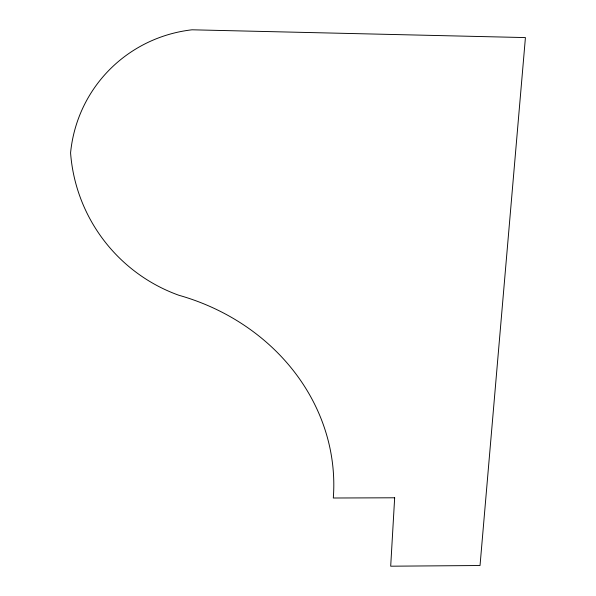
<?xml version="1.0" encoding="UTF-8"?>
<svg xmlns="http://www.w3.org/2000/svg" width="596" height="596" viewBox="0 0 596 596"><rect width="100%" height="100%" fill="white"/><g stroke="black" fill="none" stroke-linecap="round" stroke-linejoin="round"><path stroke-width="0.89" d="M394.664 497.787L390.693 566.2L480.033 565.515L525.426 37.585L192.046 29.8A140.567 138.533 35.2 0 0 70.574 152.867A163.118 161.59 55.4 0 0 178.852 295.258A215.841 194.46 5.5 0 1 333.306 498.01L394.664 497.787"/></g></svg>
